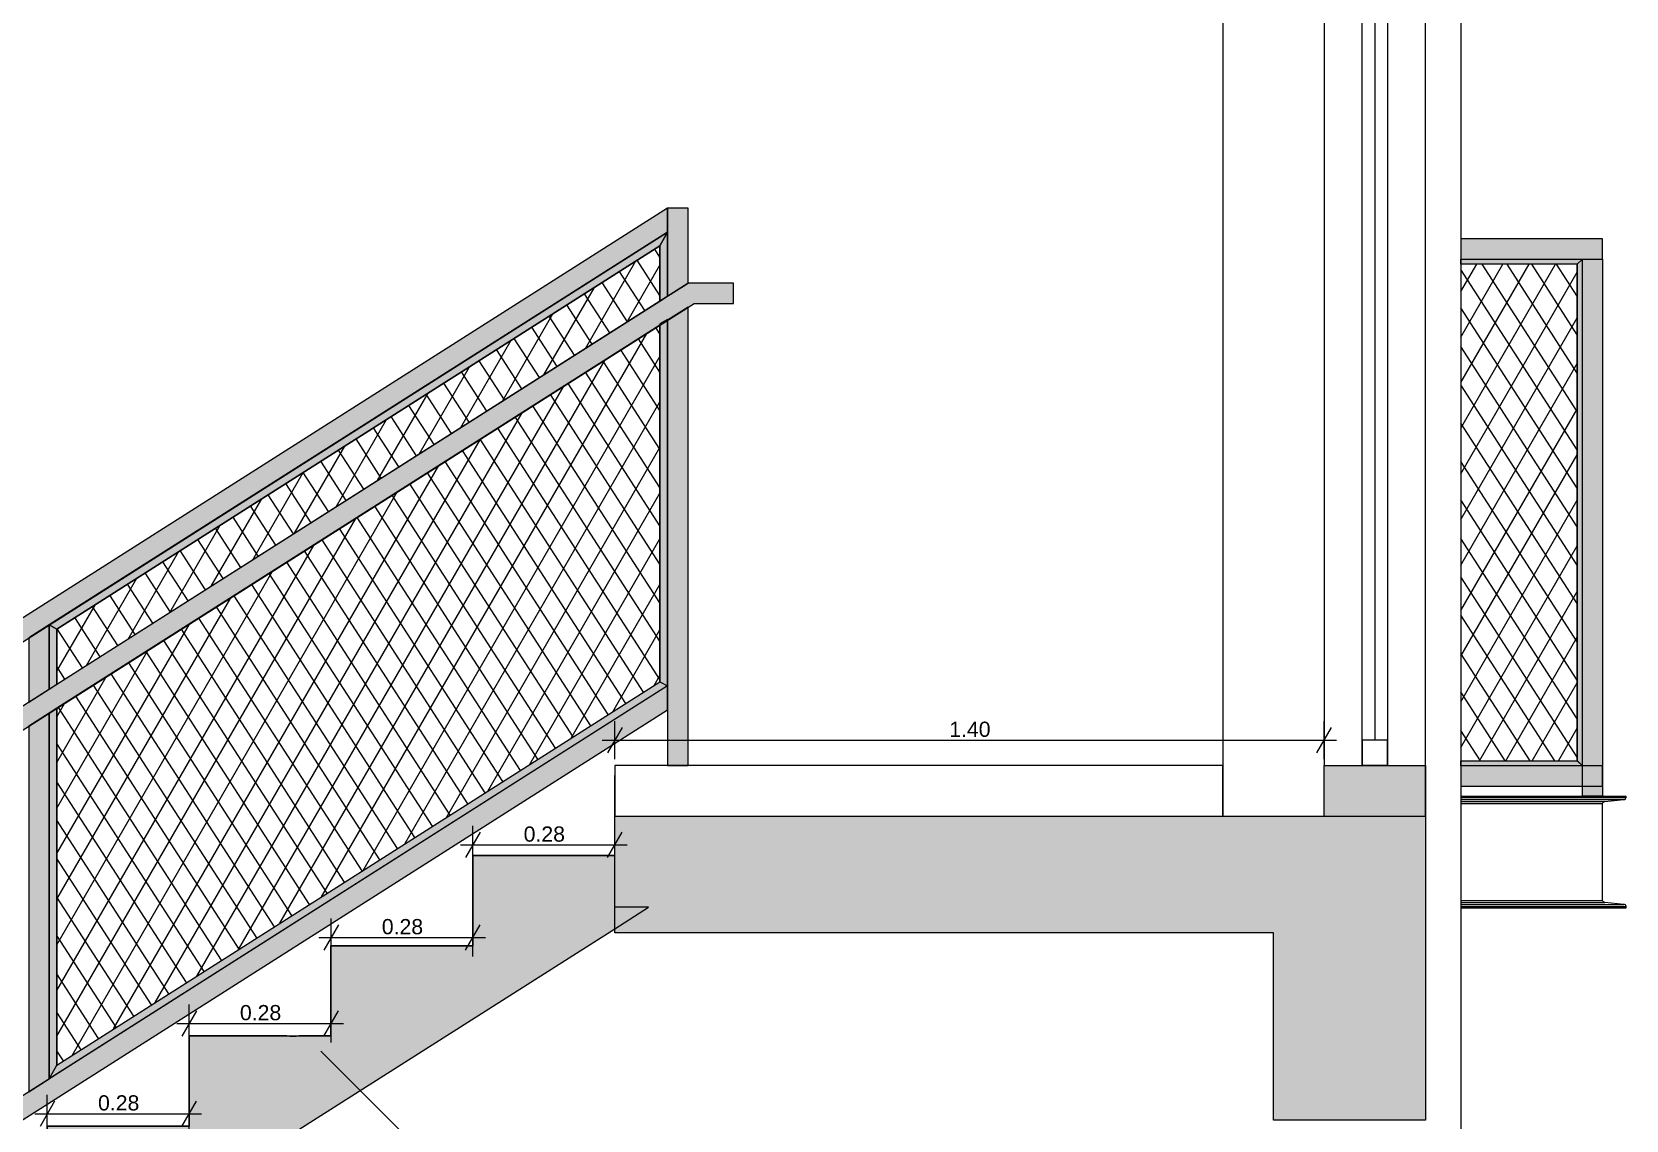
# Model space of a CAD drawing. Header units: millimetres. Extents: x 476571643 to 477489869, y 4620928210 to 4621294454.
# Drawn here: x 477416563 to 477419709, y 4621126765 to 4621128913 of the extents above; entities that cross this region are included whole.
import ezdxf

# ---------------------------------------------------------------- set-up
doc = ezdxf.new("R2010")
doc.units = ezdxf.units.MM
doc.header["$MEASUREMENT"] = 0
for name, color, linetype, lineweight in [('2D Drafting - General_Pen_No__250_Pen_No__7', 7, 'Continuous', 0), ('gegmebi_Pen_No__7_Pen_No__250', 7, 'Continuous', 0), ('gegmebi_Pen_No__7_Pen_No__7', 7, 'Continuous', 0), ('gegmebi_Pen_No__7_Pen_No__7_Pen_No__5', 5, 'Continuous', 0), ('kar-panjara_Pen_No__7_Pen_No__250', 7, 'Continuous', 0), ('New_2D Drafting - General_Pen_No__1', 1, 'Continuous', 0), ('New_2D Drafting - General_Pen_No__250_Pen_No__250', 7, 'Continuous', 0), ('New_2D Drafting - General_Pen_No__30_Pen_No__9_Pen_No__9_Pen_No__255', 255, 'Continuous', 0), ('New_2D Drafting - General_Pen_No__30_Pen_No__9_Pen_No__9_Pen_No__7', 7, 'Continuous', 0), ('New_2D Drafting - General_Pen_No__4', 7, 'Continuous', 0), ('New_2D Drafting - General_Pen_No__7', 7, 'Continuous', 0), ('New_Doors_Pen_No__7_Pen_No__7_Pen_No__5', 5, 'Continuous', 0), ('New_reg_nak_Pen_No__7', 7, 'Continuous', 0), ('Structural - Bearing_Pen_No__7', 7, 'Continuous', 0), ('zoma_Pen_No__142', 142, 'Continuous', 0)]:
    doc.layers.add(name, color=color, linetype=linetype, lineweight=lineweight)
doc.layers.add('zoma', color=7, linetype='Continuous')
doc.styles.add('GENERATED_STYLE_2', font='arial.ttf')
doc.dimstyles.new('GENERATED_STYLE__2', dxfattribs={"dimtxt": 30.000001, "dimasz": 38, "dimexe": 0.18, "dimexo": 3, "dimgap": 0.09, "dimtad": 1, "dimtih": 1, "dimtoh": 1, "dimlfac": 0.001, "dimzin": 0, "dimdsep": 46, "dimtxsty": 'GENERATED_STYLE_2', "dimblk": 'ARROWHEAD_2', "dimblk1": 'ARROWHEAD_2', "dimblk2": 'ARROWHEAD_2', "dimcen": 0.09, "dimclrd": 142, "dimclre": 142, "dimclrt": 142, "dimadec": 0, "dimazin": 0, "dimtfac": 1, "dimtdec": 4, "dimtmove": 0, "dimatfit": 3, "dimfxl": 1, "dimtolj": 1, "dimtzin": 0, "dimarcsym": 0})
pattern_1 = [(60, (476844527.15, 4621385791.044), (-38.9711432, 22.5), []), (122.8330945, (476844527.15, 4621385791.044), (36.8060797, 18.75), [])]

# ---------------------------------------------------------------- blocks, each defined once
blk = doc.blocks.new('*D1609', base_point=(476844527.1, 4621385791))
at = {"layer": 'zoma_Pen_No__142', "color": 142, "linetype": 'Continuous', "lineweight": 0, "transparency": 16777216}
for p, q in [((477416607.7, 4621126802.6), (477416578.9, 4621126752.6)), ((477416593.3, 4621126740.1), (477416593.3, 4621126815.1)), ((477416858.9, 4621126752.6), (477416887.7, 4621126802.6)), ((477416873.3, 4621126740.1), (477416873.3, 4621126815.1)), ((477416568.9, 4621126777.6), (477416593.3, 4621126777.6)), ((477416593.3, 4621126777.6), (477416873.3, 4621126777.6)), ((477416873.3, 4621126777.6), (477416897.8, 4621126777.6))]:
    blk.add_line(p, q, dxfattribs=at)
at = {"layer": 'zoma_Pen_No__142', "color": 142, "lineweight": 0, "transparency": 16777216, "insert": (477416693.4, 4621126783.6), "char_height": 30, "attachment_point": 7, "style": 'GENERATED_STYLE_2'}
blk.add_mtext('\\A1;{\\pql;\\fArial CYR|b0|i0|c204|p34;0.28}', dxfattribs=at)
blk = doc.blocks.new('ARROWHEAD_2')
at = {"color": 0, "linetype": 'Continuous', "lineweight": 0}
for p, q in [((0, 0), (-1, 0)), ((-0.378, -0.655), (0.378, 0.655))]:
    blk.add_line(p, q, dxfattribs=at)
blk = doc.blocks.new('*D1610', base_point=(476844527.1, 4621385791))
at = {"layer": 'zoma_Pen_No__142', "color": 142, "linetype": 'Continuous', "lineweight": 0, "transparency": 16777216}
for p, q in [((477416873.3, 4621126918.2), (477416873.3, 4621126993.2)), ((477417153.3, 4621126918.2), (477417153.3, 4621126993.2)), ((477416848.9, 4621126955.7), (477416873.3, 4621126955.7)), ((477416887.7, 4621126980.7), (477416858.9, 4621126930.7)), ((477416873.3, 4621126955.7), (477417153.3, 4621126955.7)), ((477417138.9, 4621126930.7), (477417167.7, 4621126980.7)), ((477417153.3, 4621126955.7), (477417177.8, 4621126955.7))]:
    blk.add_line(p, q, dxfattribs=at)
at = {"layer": 'zoma_Pen_No__142', "color": 142, "lineweight": 0, "transparency": 16777216, "insert": (477416973.4, 4621126961.7), "char_height": 30, "attachment_point": 7, "style": 'GENERATED_STYLE_2'}
blk.add_mtext('\\A1;{\\pql;\\fArial CYR|b0|i0|c204|p34;0.28}', dxfattribs=at)
blk = doc.blocks.new('*D1611', base_point=(476844527.1, 4621385791))
at = {"layer": 'zoma_Pen_No__142', "color": 142, "linetype": 'Continuous', "lineweight": 0, "transparency": 16777216}
for p, q in [((477417167.7, 4621127150.4), (477417138.9, 4621127100.4)), ((477417153.3, 4621127087.9), (477417153.3, 4621127162.9)), ((477417418.9, 4621127100.4), (477417447.7, 4621127150.4)), ((477417433.3, 4621127087.9), (477417433.3, 4621127162.9)), ((477417128.9, 4621127125.4), (477417153.3, 4621127125.4)), ((477417153.3, 4621127125.4), (477417433.3, 4621127125.4)), ((477417433.3, 4621127125.4), (477417457.8, 4621127125.4))]:
    blk.add_line(p, q, dxfattribs=at)
at = {"layer": 'zoma_Pen_No__142', "color": 142, "lineweight": 0, "transparency": 16777216, "insert": (477417253.4, 4621127131.4), "char_height": 30, "attachment_point": 7, "style": 'GENERATED_STYLE_2'}
blk.add_mtext('\\A1;{\\pql;\\fArial CYR|b0|i0|c204|p34;0.28}', dxfattribs=at)
blk = doc.blocks.new('*D1612', base_point=(476844527.1, 4621385791))
at = {"layer": 'zoma_Pen_No__142', "color": 142, "linetype": 'Continuous', "lineweight": 0, "transparency": 16777216}
for p, q in [((477417447.7, 4621127333.1), (477417418.9, 4621127283.1)), ((477417433.3, 4621127270.6), (477417433.3, 4621127345.6)), ((477417698.9, 4621127283.1), (477417727.7, 4621127333.1)), ((477417713.3, 4621127270.6), (477417713.3, 4621127345.6)), ((477417408.9, 4621127308.1), (477417433.3, 4621127308.1)), ((477417433.3, 4621127308.1), (477417713.3, 4621127308.1)), ((477417713.3, 4621127308.1), (477417737.8, 4621127308.1))]:
    blk.add_line(p, q, dxfattribs=at)
at = {"layer": 'zoma_Pen_No__142', "color": 142, "lineweight": 0, "transparency": 16777216, "insert": (477417533.4, 4621127314.1), "char_height": 30, "attachment_point": 7, "style": 'GENERATED_STYLE_2'}
blk.add_mtext('\\A1;{\\pql;\\fArial CYR|b0|i0|c204|p34;0.28}', dxfattribs=at)
blk = doc.blocks.new('*D1616', base_point=(476844527.1, 4621385791))
at = {"layer": 'zoma_Pen_No__142', "color": 142, "linetype": 'Continuous', "lineweight": 0, "transparency": 16777216}
for p, q in [((477417713.1, 4621127477.4), (477417713.1, 4621127552.4)), ((477419113.3, 4621127477.4), (477419113.3, 4621127552.4)), ((477417727.5, 4621127539.9), (477417698.6, 4621127489.9)), ((477419098.8, 4621127489.9), (477419127.7, 4621127539.9)), ((477417688.6, 4621127514.9), (477417713.1, 4621127514.9)), ((477417713.1, 4621127514.9), (477419113.3, 4621127514.9)), ((477419113.3, 4621127514.9), (477419137.7, 4621127514.9))]:
    blk.add_line(p, q, dxfattribs=at)
at = {"layer": 'zoma_Pen_No__142', "color": 142, "lineweight": 0, "transparency": 16777216, "insert": (477418373.3, 4621127520.9), "char_height": 30, "attachment_point": 7, "style": 'GENERATED_STYLE_2'}
blk.add_mtext('\\A1;{\\pql;\\fArial CYR|b0|i0|c204|p34;1.40}', dxfattribs=at)

msp = doc.modelspace()

# ---------------------------------------------------------------- hatches: boundary and pattern name
at = {"layer": '2D Drafting - General_Pen_No__250_Pen_No__7', "linetype": 'Continuous', "lineweight": 0}
msp.add_hatch(color=7, dxfattribs=at).paths.add_polyline_path([(477417713.109, 4621127134.916), (477417713.109, 4621127365.01), (477419113.271, 4621127365.01), (477419113.271, 4621127465.039), (477419313.271, 4621127465.039), (477419313.271, 4621127365.01), (477419313.037, 4621127365.01), (477419313.037, 4621127185.002), (477419313.037, 4621126765.01), (477419013.037, 4621126765.01), (477419013.037, 4621127134.916)])
at = {"layer": 'New_2D Drafting - General_Pen_No__1', "linetype": 'Continuous', "lineweight": 0}
for points in [[(477417817.315, 4621128565.008), (477415296.198, 4621126963.011), (477415336.681, 4621126941.343), (477417817.315, 4621128517.615)], [(477417857.801, 4621128416.581), (477417857.801, 4621128565.009), (477417817.315, 4621128565.008), (477417817.315, 4621128415.419), (477417817.315, 4621128390.855)], [(477417817.319, 4621128517.618), (477416597.153, 4621127742.365), (477416612.221, 4621127734.165), (477417802.335, 4621128490.471)], [(477417802.335, 4621128490.471), (477417802.337, 4621128381.338), (477417817.319, 4621128390.855), (477417817.319, 4621128517.618)], [(477415206.198, 4621126813.011), (477415206.198, 4621126772.564), (477415345.137, 4621126772.564), (477417869.644, 4621128376.714), (477417947.801, 4621128376.714), (477417947.801, 4621128416.581), (477417857.801, 4621128416.581), (477415334.208, 4621126813.011)], [(477417817.315, 4621127465.04), (477417857.801, 4621127465.043), (477417857.801, 4621128369.31), (477417817.315, 4621128343.463), (477417817.315, 4621127669.65), (477417817.315, 4621127576.951)], [(477417817.318, 4621128344.905), (477417802.319, 4621128336.334), (477417802.333, 4621127630.002), (477417817.315, 4621127621.75)], [(477416597.224, 4621127615.571), (477416597.221, 4621127742.33), (477416556.739, 4621127716.606), (477416556.742, 4621127589.848)], [(477416612.221, 4621127734.165), (477416597.221, 4621127742.33), (477416597.224, 4621127615.571), (477416612.224, 4621127625.102)], [(477417817.315, 4621127621.75), (477415336.682, 4621126045.478), (477415336.682, 4621125998.085), (477417817.315, 4621127574.357)], [(477416612.239, 4621126873.773), (477417802.333, 4621127630.002), (477417817.315, 4621127621.75), (477416597.239, 4621126846.475)], [(477416597.225, 4621127568.179), (477416556.743, 4621127542.456), (477416556.757, 4621126820.752), (477416597.239, 4621126846.475)], [(477416612.225, 4621127577.711), (477416597.225, 4621127568.179), (477416597.239, 4621126846.475), (477416612.239, 4621126873.773)]]:
    msp.add_hatch(color=1, dxfattribs=at).paths.add_polyline_path(points)
h = msp.add_hatch(dxfattribs=at)
h.set_pattern_fill('BATT_INSULATION', color=1, style=0, pattern_type=2)
h.set_pattern_definition(pattern_1)
h.paths.add_polyline_path([(477417802.337, 4621128381.338), (477417802.335, 4621128490.471), (477416612.221, 4621127734.165), (477416612.224, 4621127625.102)])
h = msp.add_hatch(dxfattribs=at)
h.set_pattern_fill('BATT_INSULATION', color=1, style=0, pattern_type=2)
h.set_pattern_definition(pattern_1)
h.paths.add_polyline_path([(477416612.239, 4621126873.773), (477417802.333, 4621127630.002), (477417802.319, 4621128333.934), (477416612.225, 4621127577.711)])
at = {"layer": 'New_2D Drafting - General_Pen_No__250_Pen_No__250', "linetype": 'Continuous', "lineweight": 0}
msp.add_hatch(color=7, dxfattribs=at).paths.add_polyline_path([(477415753.038, 4621126041.011), (477415473.109, 4621126041.011), (477415473.324, 4621125719.384), (477416873.112, 4621126608.93), (477417118.719, 4621126765.01), (477417713.109, 4621127142.736), (477417779.619, 4621127185.002), (477417713.109, 4621127185.002), (477417713.038, 4621127185.002), (477417713.038, 4621127287.01), (477417433.038, 4621127287.01), (477417433.038, 4621127109.01), (477417153.038, 4621127109.01), (477417153.038, 4621126931.01), (477417090.255, 4621126931.01, -0.08199413), (477417065.821, 4621126931.01), (477416873.112, 4621126931.01), (477416873.112, 4621126765.01), (477416873.043, 4621126765.01), (477416873.038, 4621126753.01), (477416593.038, 4621126753.01), (477416593.038, 4621126575.011), (477416313.038, 4621126575.011), (477416313.038, 4621126397.011), (477416033.038, 4621126397.011), (477416033.038, 4621126219.011), (477415753.038, 4621126219.011)])
at = {"layer": 'New_2D Drafting - General_Pen_No__30_Pen_No__9_Pen_No__9_Pen_No__255', "linetype": 'Continuous', "lineweight": 0}
for points in [[(477419662.875, 4621128504.202), (477419383.208, 4621128504.202), (477419383.208, 4621128464.202), (477419662.875, 4621128464.202)], [(477419612.868, 4621128454.202), (477419383.208, 4621128454.202), (477419383.208, 4621128464.202), (477419622.868, 4621128464.202)], [(477419612.868, 4621127474.2), (477419622.868, 4621127464.2), (477419622.868, 4621128464.202), (477419612.868, 4621128454.202)], [(477419662.875, 4621127404.2), (477419622.868, 4621127404.2), (477419622.868, 4621128464.202), (477419662.875, 4621128464.202)], [(477419623.237, 4621127464.2), (477419383.208, 4621127464.2), (477419383.208, 4621127474.2), (477419613.237, 4621127474.2)], [(477419662.875, 4621127464.2), (477419383.208, 4621127464.2), (477419383.208, 4621127424.2), (477419662.875, 4621127424.2)]]:
    msp.add_hatch(color=255, dxfattribs=at).paths.add_polyline_path(points)
at = {"layer": 'New_2D Drafting - General_Pen_No__7', "linetype": 'Continuous', "lineweight": 0}
h = msp.add_hatch(dxfattribs=at)
h.set_pattern_fill('BATT_INSULATION', style=0, pattern_type=2)
h.set_pattern_definition(pattern_1)
h.paths.add_polyline_path([(477419383.208, 4621127474.2), (477419612.868, 4621127474.2), (477419612.868, 4621128454.202), (477419383.208, 4621128454.202)])

# ---------------------------------------------------------------- linework, layer by layer
at = {"layer": '2D Drafting - General_Pen_No__250_Pen_No__7', "color": 7, "linetype": 'Continuous', "lineweight": 0, "flags": 128}
msp.add_lwpolyline([(477417713.109, 4621127134.916), (477417713.109, 4621127365.01), (477419113.271, 4621127365.01), (477419113.271, 4621127465.039), (477419313.271, 4621127465.039), (477419313.271, 4621127365.01), (477419313.037, 4621127365.01), (477419313.037, 4621127185.002), (477419313.037, 4621126765.01), (477419013.037, 4621126765.01), (477419013.037, 4621127134.916)], close=True, dxfattribs=at)
at = {"layer": 'gegmebi_Pen_No__7_Pen_No__250', "color": 7, "linetype": 'Continuous', "lineweight": 0, "flags": 128}
for points in [[(477419188.271, 4621129965.039), (477419238.271, 4621129965.039), (477419238.271, 4621127465.039), (477419188.271, 4621127465.039)], [(477419188.271, 4621127465.039), (477419238.271, 4621127465.039), (477419238.271, 4621127514.877), (477419188.271, 4621127514.877)], [(477417713.055, 4621127365.01), (477418913.109, 4621127365.01), (477418913.109, 4621127465.01), (477417713.055, 4621127465.01)]]:
    msp.add_lwpolyline(points, close=True, dxfattribs=at)
at = {"layer": 'gegmebi_Pen_No__7_Pen_No__7', "color": 7, "linetype": 'Continuous', "lineweight": 0}
msp.add_line((477419213.271, 4621129915.039), (477419213.271, 4621127514.877), dxfattribs=at)
at = {"layer": 'gegmebi_Pen_No__7_Pen_No__7_Pen_No__5', "color": 5, "linetype": 'Continuous', "lineweight": 0, "flags": 128}
msp.add_lwpolyline([(477417132.993, 4621126901.167), (477417965.841, 4621126068.319), (477416873.312, 4621124975.79)], dxfattribs=at)
at = {"layer": 'kar-panjara_Pen_No__7_Pen_No__250', "color": 7, "linetype": 'Continuous', "lineweight": 0, "flags": 128}
for points in [[(477418913.109, 4621129965.008), (477418913.109, 4621127365.01), (477419313.109, 4621127365.01), (477419313.109, 4621129965.008)], [(477419313.271, 4621129965.039), (477419113.271, 4621129965.039), (477419113.271, 4621127465.039), (477419313.271, 4621127465.039)]]:
    msp.add_lwpolyline(points, close=True, dxfattribs=at)
at = {"layer": 'New_2D Drafting - General_Pen_No__250_Pen_No__250', "color": 7, "linetype": 'Continuous', "lineweight": 0, "flags": 128}
msp.add_lwpolyline([(477415473.324, 4621125719.384), (477416873.112, 4621126608.93), (477417118.719, 4621126765.01), (477417713.109, 4621127142.736), (477417779.619, 4621127185.002), (477417713.109, 4621127185.002), (477417713.038, 4621127185.002), (477417713.038, 4621127287.01), (477417433.038, 4621127287.01), (477417433.038, 4621127109.01), (477417153.038, 4621127109.01), (477417153.038, 4621126931.01), (477417090.255, 4621126931.01, -0.08199413), (477417065.821, 4621126931.01), (477416873.112, 4621126931.01), (477416873.112, 4621126765.01), (477416873.043, 4621126765.01), (477416873.038, 4621126753.01), (477416593.038, 4621126753.01), (477416593.038, 4621126575.011), (477416313.038, 4621126575.011)], format="xyb", dxfattribs=at)
at = {"layer": 'New_2D Drafting - General_Pen_No__30_Pen_No__9_Pen_No__9_Pen_No__7', "color": 7, "linetype": 'Continuous', "lineweight": 0, "flags": 128}
for points in [[(477419662.875, 4621128504.202), (477419383.208, 4621128504.202), (477419383.208, 4621128464.202), (477419662.875, 4621128464.202)], [(477419612.868, 4621128454.202), (477419383.208, 4621128454.202), (477419383.208, 4621128464.202), (477419622.868, 4621128464.202)], [(477419612.868, 4621127474.2), (477419622.868, 4621127464.2), (477419622.868, 4621128464.202), (477419612.868, 4621128454.202)], [(477419662.875, 4621127404.2), (477419622.868, 4621127404.2), (477419622.868, 4621128464.202), (477419662.875, 4621128464.202)], [(477419623.237, 4621127464.2), (477419383.208, 4621127464.2), (477419383.208, 4621127474.2), (477419613.237, 4621127474.2)], [(477419662.875, 4621127464.2), (477419383.208, 4621127464.2), (477419383.208, 4621127424.2), (477419662.875, 4621127424.2)]]:
    msp.add_lwpolyline(points, close=True, dxfattribs=at)
at = {"layer": 'New_2D Drafting - General_Pen_No__4', "color": 7, "linetype": 'Continuous', "lineweight": 0, "flags": 128}
for points in [[(477417817.315, 4621128565.008), (477415296.198, 4621126963.011), (477415336.681, 4621126941.343), (477417817.315, 4621128517.615)], [(477417857.801, 4621128416.581), (477417857.801, 4621128565.009), (477417817.315, 4621128565.008), (477417817.315, 4621128415.419), (477417817.315, 4621128390.855)], [(477417817.319, 4621128517.618), (477416597.153, 4621127742.365), (477416612.221, 4621127734.165), (477417802.335, 4621128490.471)], [(477417802.335, 4621128490.471), (477417802.337, 4621128381.338), (477417817.319, 4621128390.855), (477417817.319, 4621128517.618)], [(477417802.337, 4621128381.338), (477417802.335, 4621128490.471), (477416612.221, 4621127734.165), (477416612.224, 4621127625.102)], [(477419383.208, 4621127474.2), (477419612.868, 4621127474.2), (477419612.868, 4621128454.202), (477419383.208, 4621128454.202)], [(477415206.198, 4621126813.011), (477415206.198, 4621126772.564), (477415345.137, 4621126772.564), (477417869.644, 4621128376.714), (477417947.801, 4621128376.714), (477417947.801, 4621128416.581), (477417857.801, 4621128416.581), (477415334.208, 4621126813.011)], [(477417817.315, 4621127465.04), (477417857.801, 4621127465.043), (477417857.801, 4621128369.31), (477417817.315, 4621128343.463), (477417817.315, 4621127669.65), (477417817.315, 4621127576.951)], [(477417817.318, 4621128344.905), (477417802.319, 4621128336.334), (477417802.333, 4621127630.002), (477417817.315, 4621127621.75)], [(477416612.239, 4621126873.773), (477417802.333, 4621127630.002), (477417802.319, 4621128333.934), (477416612.225, 4621127577.711)], [(477416597.224, 4621127615.571), (477416597.221, 4621127742.33), (477416556.739, 4621127716.606), (477416556.742, 4621127589.848)], [(477416612.221, 4621127734.165), (477416597.221, 4621127742.33), (477416597.224, 4621127615.571), (477416612.224, 4621127625.102)], [(477417817.315, 4621127621.75), (477415336.682, 4621126045.478), (477415336.682, 4621125998.085), (477417817.315, 4621127574.357)], [(477416612.239, 4621126873.773), (477417802.333, 4621127630.002), (477417817.315, 4621127621.75), (477416597.239, 4621126846.475)], [(477416597.225, 4621127568.179), (477416556.743, 4621127542.456), (477416556.757, 4621126820.752), (477416597.239, 4621126846.475)], [(477416612.225, 4621127577.711), (477416597.225, 4621127568.179), (477416597.239, 4621126846.475), (477416612.239, 4621126873.773)]]:
    msp.add_lwpolyline(points, close=True, dxfattribs=at)
at = {"layer": 'New_Doors_Pen_No__7_Pen_No__7_Pen_No__5', "color": 5, "linetype": 'Continuous', "lineweight": 0, "flags": 128}
msp.add_lwpolyline([(477415473.109, 4621125863.011), (477415473.109, 4621126041.011), (477415753.038, 4621126041.011), (477415753.038, 4621126219.011), (477416033.038, 4621126219.011), (477416033.038, 4621126397.011), (477416313.038, 4621126397.011), (477416313.038, 4621126575.011), (477416593.038, 4621126575.011), (477416593.038, 4621126753.01), (477416873.038, 4621126753.01), (477416873.112, 4621126931.01), (477417153.038, 4621126931.01), (477417153.038, 4621127109.01), (477417433.038, 4621127109.01), (477417433.038, 4621127287.01), (477417713.038, 4621127287.01), (477417713.073, 4621127445.04)], dxfattribs=at)
at = {"layer": 'New_reg_nak_Pen_No__7', "color": 7, "linetype": 'Continuous', "lineweight": 0, "flags": 128}
msp.add_lwpolyline([(477419312.92, 4621131064.578), (477419383.271, 4621131064.576), (477419382.947, 4621117865.741), (477419313.02, 4621117865.743)], dxfattribs=at)
at = {"layer": 'Structural - Bearing_Pen_No__7', "color": 7, "linetype": 'Continuous', "lineweight": 0}
for p, q in [((477419383.181, 4621127404.208), (477419709.201, 4621127404.208)), ((477419383.181, 4621127401.713), (477419709.201, 4621127401.713)), ((477419383.181, 4621127397.758), (477419704.738, 4621127397.758)), ((477419383.181, 4621127393.768), (477419667.337, 4621127393.768)), ((477419663.274, 4621127391.344), (477419664.412, 4621127392.641)), ((477419664.412, 4621127392.641), (477419666.115, 4621127393.508)), ((477419666.115, 4621127393.508), (477419667.337, 4621127393.768)), ((477419667.337, 4621127393.768), (477419704.738, 4621127397.758)), ((477419704.738, 4621127397.758), (477419705.96, 4621127398.017)), ((477419705.96, 4621127398.017), (477419707.663, 4621127398.884)), ((477419707.663, 4621127398.884), (477419708.801, 4621127400.182)), ((477419708.801, 4621127400.182), (477419709.201, 4621127401.713)), ((477419709.201, 4621127401.713), (477419709.201, 4621127404.208)), ((477419383.181, 4621127389.813), (477419662.875, 4621127389.813)), ((477419662.875, 4621127389.813), (477419663.274, 4621127391.344)), ((477419662.875, 4621127198.603), (477419662.875, 4621127389.813)), ((477419383.176, 4621127198.603), (477419662.875, 4621127198.603)), ((477419383.176, 4621127194.648), (477419667.337, 4621127194.648)), ((477419383.176, 4621127190.658), (477419704.738, 4621127190.658)), ((477419383.176, 4621127186.703), (477419709.201, 4621127186.703)), ((477419383.176, 4621127184.208), (477419709.201, 4621127184.208)), ((477419663.274, 4621127197.072), (477419662.875, 4621127198.603)), ((477419664.412, 4621127195.774), (477419663.274, 4621127197.072)), ((477419666.115, 4621127194.907), (477419664.412, 4621127195.774)), ((477419667.337, 4621127194.648), (477419666.115, 4621127194.907)), ((477419704.738, 4621127190.658), (477419667.337, 4621127194.648)), ((477419705.96, 4621127190.398), (477419704.738, 4621127190.658)), ((477419707.663, 4621127189.531), (477419705.96, 4621127190.398)), ((477419708.801, 4621127188.234), (477419707.663, 4621127189.531)), ((477419709.201, 4621127186.703), (477419708.801, 4621127188.234)), ((477419709.201, 4621127184.208), (477419709.201, 4621127186.703))]:
    msp.add_line(p, q, dxfattribs=at)

# ---------------------------------------------------------------- dimensions: what is measured, and where the dimension line sits
at = {"layer": 'zoma', "color": 142, "linetype": 'Continuous', "lineweight": 0}
for base, p1, p2, picture, middle in [((477419113.271, 4621127514.945), (477417713.078, 4621121065.01), (477419113.271, 4621127514.945), '*D1616', (477418412.231, 4621127535.945)), ((477417713.312, 4621127308.087), (477417433.312, 4621127284.638), (477417713.312, 4621127284.638), '*D1612', (477417572.368, 4621127329.087)), ((477417433.312, 4621127125.408), (477417153.312, 4621127101.404), (477417433.312, 4621127101.404), '*D1611', (477417292.368, 4621127146.408)), ((477417153.312, 4621126955.669), (477416873.312, 4621126929.853), (477417153.312, 4621126929.853), '*D1610', (477417012.368, 4621126976.669)), ((477416873.312, 4621126777.649), (477416593.312, 4621126756.301), (477416873.312, 4621126756.301), '*D1609', (477416732.368, 4621126798.649))]:
    dim = msp.add_linear_dim(base=base, p1=p1, p2=p2, dimstyle='GENERATED_STYLE__2', dxfattribs=at)
    dim.commit()
    dim.dimension.update_dxf_attribs({"geometry": picture, "text_midpoint": middle, "dimtype": 160})

doc.saveas('drawing.dxf')
